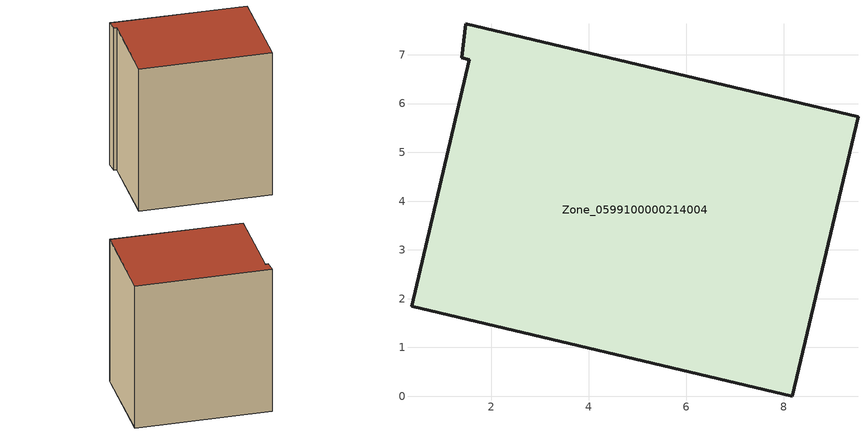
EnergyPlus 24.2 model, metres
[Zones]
Zone_0599100000214004
 floor ground (C_G): 1.48,7.64 9.52,5.73 8.17,0 0.36,1.85 1.55,6.9 1.39,6.94 z0
 wall outside (C_F): 0.36,1.85 8.17,0 9.52,5.73 1.48,7.64 1.39,6.94 1.55,6.9 0.36,1.85 z0:9.4
 roof outside (C_R): 1.48,7.64 1.39,6.94 1.55,6.9 0.36,1.85 8.17,0 9.52,5.73 z9.4
[BUILDING]
Pand.0599100000214004: North Axis=0; Terrain=City; Loads Convergence Tolerance Value=0.04; Temperature Convergence Tolerance Value=0.4; Solar Distribution=FullExterior; Maximum Number of Warmup Days=25; Minimum Number of Warmup Days=1
[Site:Location]
Rotterdam.The.Hague.AP_ZH_NLD Design_Conditions: Latitude=51.96; Longitude=4.45; Time Zone=1; Elevation=-4.5
[SITE:GROUNDTEMPERATURE:BUILDINGSURFACE]
18, 18, 18, 18, 18, 18, 18, 18, 18, 18, 18, 18
[MATERIAL] Thermal Absorptance=0.9; Solar Absorptance=0.7; Visible Absorptance=0.7
Name | Roughness | Thickness | Conductivity | Density | Specific Heat
G.TI.1946 | MediumSmooth | 0.15 | 1 | 540 | 1210
F.TI.1946 | Rough | 0.3 | 0.857143 | 1920 | 840
R.TI.1946 | MediumRough | 0.2 | 0.1 | 1500 | 1000
[CONSTRUCTION]
C_G: G.TI.1946
C_F: F.TI.1946
C_R: R.TI.1946
[ZONE]
Zone_0599100000214004: Type=1; Multiplier=1; Ceiling Height=Autocalculate; Volume=Autocalculate; Floor Area=autocalculate; Part of Total Floor Area=Yes
[ZONEINFILTRATION:DESIGNFLOWRATE]
Infil_Zone_0599100000214004: Zone or ZoneList or Space or SpaceList=Zone_0599100000214004; Schedule=AlwaysOn; Design Flow Rate Calculation Method=Flow/Area; Flow Rate per Floor Area=0.003; Constant Term Coefficient=1; Temperature Term Coefficient=0; Velocity Term Coefficient=0; Velocity Squared Term Coefficient=0
[HVACTEMPLATE:ZONE:IDEALLOADSAIRSYSTEM]
Zone_0599100000214004: Maximum Heating Supply Air Temperature=50; Minimum Cooling Supply Air Temperature=13; Maximum Heating Supply Air Humidity Ratio=0.0156; Minimum Cooling Supply Air Humidity Ratio=0.0077; Heating Limit=NoLimit; Cooling Limit=NoLimit; Dehumidification Control Type=ConstantSensibleHeatRatio; Cooling Sensible Heat Ratio=0.7; Dehumidification Setpoint=60; Humidification Control Type=None; Humidification Setpoint=30; Outdoor Air Method=None; Outdoor Air Flow Rate per Person=0.00944; Outdoor Air Flow Rate per Zone Floor Area=0; Outdoor Air Flow Rate per Zone=0; Demand Controlled Ventilation Type=None; Outdoor Air Economizer Type=NoEconomizer; Heat Recovery Type=None; Sensible Heat Recovery Effectiveness=0.7; Latent Heat Recovery Effectiveness=0.65
[ZONECONTROL:THERMOSTAT]
ThermostatControl_Zone_0599100000214004: Zone or ZoneList=Zone_0599100000214004; Control Type Schedule=DualSetpointControlType; Control 1=Thermostat_Zone_0599100000214004; Temperature Difference Between Cutout And Setpoint=0
[THERMOSTATSETPOINT:DUALSETPOINT]
Thermostat_Zone_0599100000214004: Heating Setpoint Temperature Schedule=HeatingSetpoint_Zone_0599100000214004; Cooling Setpoint Temperature Schedule=CoolingSetpoint_Zone_0599100000214004
[SCHEDULE:COMPACT]
HeatingSetpoint_Zone_0599100000214004: Through: 12/31, For: AllDays, Until: 24:00, 21
CoolingSetpoint_Zone_0599100000214004: Through: 12/31, For: AllDays, Until: 24:00, 24
DualSetpointControlType: Through: 12/31, For: AllDays, Until: 24:00, 4
AlwaysOn: Through: 12/31, For: AllDays, Until: 24:00, 1
